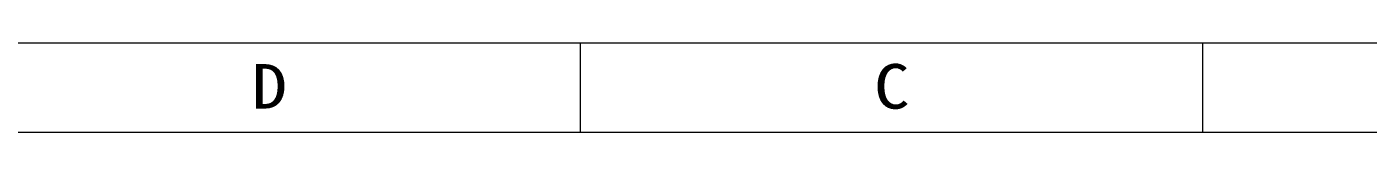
# Model space of a CAD drawing. Header units: millimetres. Extents: x 2133 to 2553, y 1029 to 1326.
# Drawn here: x 2280.3 to 2431.2, y 1029.1 to 1039.1 of the extents above; entities that cross this region are included whole.
import ezdxf
from ezdxf.enums import TextEntityAlignment as Align

# ---------------------------------------------------------------- set-up
doc = ezdxf.new("R2010")
doc.units = ezdxf.units.MM
doc.layers.add('dim', color=82, linetype='Continuous', lineweight=9)
doc.styles.add('TEXTSTYLE_0', font='txt', dxfattribs={"width": 0.8})

# ---------------------------------------------------------------- blocks, each defined once
blk = doc.blocks.new('SUN_6HWZ35TKXU86YGHH1AY77V3D6FJ')
at = {"color": 7, "linetype": 'Continuous'}
for p, q in [((-410, 10), (-10, 10)), ((-210, 0), (-210, 10)), ((-140, 0), (-140, 10)), ((-420, 0), (0, 0))]:
    blk.add_line(p, q, dxfattribs=at)
at = {"color": 2, "linetype": 'Continuous', "style": 'TEXTSTYLE_0', "width": 1.2}
for s, p, p2 in [('D', (-246.98, 2.63), (-242.98, 2.63)), ('C', (-176.98, 2.63), (-172.98, 2.63))]:
    blk.add_text(s, height=5, dxfattribs=at).set_placement(p, p2, align=Align.FIT)

msp = doc.modelspace()

# ---------------------------------------------------------------- block references
at = {"layer": 'dim'}
msp.add_blockref('SUN_6HWZ35TKXU86YGHH1AY77V3D6FJ', (2552.578, 1029.128), dxfattribs=at)

doc.saveas('drawing.dxf')
